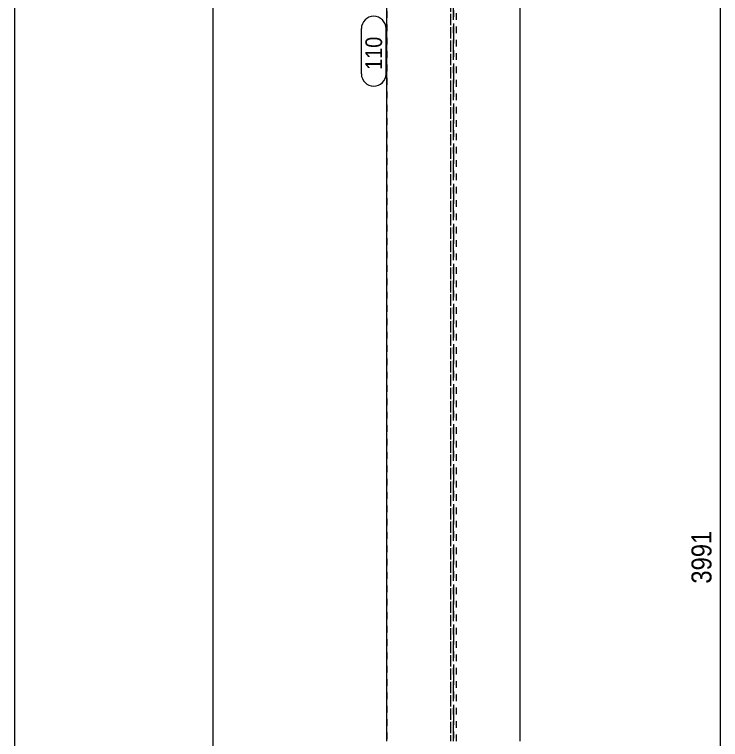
# Model space of a CAD drawing. Header units: millimetres. Extents: x 2 to 579, y 1 to 825.
# Drawn here: x 5 to 110.8, y 496.6 to 605.2 of the extents above; entities that cross this region are included whole.
import ezdxf

# ---------------------------------------------------------------- set-up
doc = ezdxf.new("R2010")
doc.units = ezdxf.units.MM
for name, pattern in [('XKITLINE00', [0]), ('XKITLINE01', [4, 1, -1, 1, -1]), ('XKITLINE03', [6, 3, -1, 1, -1])]:
    doc.linetypes.add(name, pattern=pattern)
for name, color, linetype, lineweight in [('Dimensions', 7, 'Continuous', 0), ('DrawingSheet', 5, 'Continuous', 0), ('Part', 2, 'Continuous', 0), ('PartMark', 7, 'Continuous', 0)]:
    doc.layers.add(name, color=color, linetype=linetype, lineweight=lineweight)
doc.styles.add('ARIAL', font='ARIAL.TTF')

# ---------------------------------------------------------------- blocks, each defined once
blk = doc.blocks.new('*A34')
at = {"layer": 'Part', "color": 7, "linetype": 'XKITLINE01', "lineweight": 0}
for p, q in [((60.77, 689.68), (60.77, 496.38)), ((80.77, 496.38), (80.77, 689.68)), ((70.32, 688.58), (70.32, 496.38)), ((71.22, 496.38), (71.22, 688.58))]:
    blk.add_line(p, q, dxfattribs=at)
at = {"layer": 'Part', "color": 7, "linetype": 'XKITLINE03', "lineweight": 0}
blk.add_line((70.77, 496.38), (70.77, 681.95), dxfattribs=at)
blk = doc.blocks.new('*A42')
at = {"layer": 'Part', "color": 7, "linetype": 'XKITLINE01', "lineweight": 0}
for p, q in [((70.32, 653.29), (70.32, 496.38)), ((71.22, 496.38), (71.22, 653.29))]:
    blk.add_line(p, q, dxfattribs=at)
at = {"layer": 'Part', "color": 7, "linetype": 'XKITLINE03', "lineweight": 0}
blk.add_line((70.77, 651.85), (70.77, 496.38), dxfattribs=at)
at = {"layer": 'Part', "color": 2, "linetype": 'XKITLINE00', "lineweight": 0}
for p, q in [((60.77, 496.38), (60.77, 615.04)), ((80.77, 496.38), (80.77, 615.04))]:
    blk.add_line(p, q, dxfattribs=at)
blk = doc.blocks.new('*A69')
at = {"layer": 'DrawingSheet', "color": 5, "linetype": 'XKITLINE00', "lineweight": 0}
blk.add_line((5, 825), (5, 5), dxfattribs=at)
blk = doc.blocks.new('*A129')
at = {"layer": 'Dimensions', "color": 7, "linetype": 'XKITLINE00', "lineweight": 0}
blk.add_line((110.77, 359.16), (110.77, 689.68), dxfattribs=at)
at = {"layer": 'Dimensions', "color": 3, "style": 'ARIAL', "width": 0.85}
blk.add_text('3991', height=3, rotation=90.0002, dxfattribs=at).set_placement((109.42, 519.97))
blk = doc.blocks.new('*A131')
at = {"layer": 'Dimensions', "color": 7, "linetype": 'XKITLINE00', "lineweight": 0}
blk.add_line((34.77, 321.77), (34.77, 651.23), dxfattribs=at)
blk = doc.blocks.new('*A139')
at = {"layer": 'PartMark', "color": 7, "linetype": 'XKITLINE00', "lineweight": 0}
for p, q in [((56.97, 596.3), (56.97, 603.07)), ((60.67, 596.3), (60.67, 603.07))]:
    blk.add_line(p, q, dxfattribs=at)
for centre, start, end in [((58.82, 603.07), 0, 180), ((58.82, 596.3), 180, 0)]:
    blk.add_arc(centre, 1.85, start, end, dxfattribs=at)
at = {"layer": 'PartMark', "color": 3, "style": 'ARIAL', "width": 0.85}
blk.add_text('110', height=2.5, rotation=90.0002, dxfattribs=at).set_placement((60.07, 596.9))

msp = doc.modelspace()

# ---------------------------------------------------------------- block references
at = {"lineweight": 0}
for name in ['*A69', '*A129', '*A131', '*A42', '*A139']:
    msp.add_blockref(name, (0, 0), dxfattribs=at)
at = {"layer": 'Part', "lineweight": 0}
msp.add_blockref('*A34', (0, 0), dxfattribs=at)

doc.saveas('drawing.dxf')
